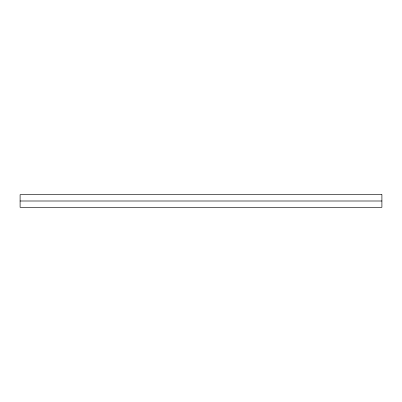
<?xml version="1.0" encoding="UTF-8"?>
<svg xmlns="http://www.w3.org/2000/svg" width="402" height="402" viewBox="0 0 402 402"><rect width="100%" height="100%" fill="white"/><g stroke="black" fill="none" stroke-linecap="round" stroke-linejoin="round"><path stroke-width="0.6" d="M20.1 201L381.9 201M381.9 194.668L20.1 194.668L20.1 207.331L381.9 207.331L381.9 194.668"/></g></svg>
